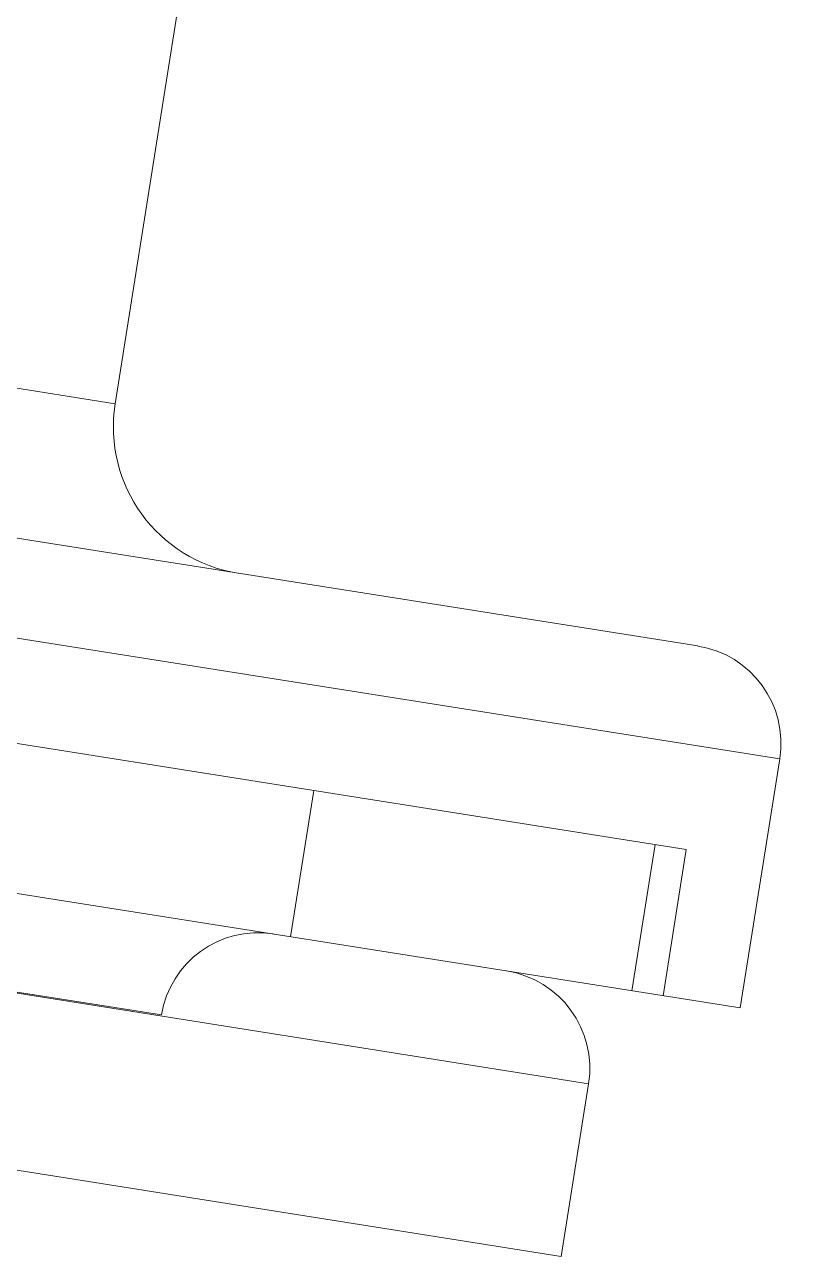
# Model space of a CAD drawing. Header units: millimetres. Extents: x 89051 to 218395, y -330386 to -125649.
# Drawn here: x 92899.71 to 92915.18, y -126597.22 to -126572.26 of the extents above; entities that cross this region are included whole.
import ezdxf

# ---------------------------------------------------------------- set-up
doc = ezdxf.new("R2010")
doc.units = ezdxf.units.MM
doc.header["$LTSCALE"] = 13
doc.linetypes.add('CENTER', pattern=[50.8, 31.75, -6.35, 6.35, -6.35])
doc.linetypes.add('HIDDEN', pattern=[9.525, 6.35, -3.175])
doc.layers.get('0').update_dxf_attribs({"color": 1, "linetype": 'CENTER'})
doc.layers.add('标注、文本', color=3, linetype='Continuous', lineweight=25)

# ---------------------------------------------------------------- blocks, each defined once
blk = doc.blocks.new('125506')
at = {"color": 7, "linetype": 'Continuous', "lineweight": 15}
for p, q in [((72054.565, -123523.168), (72053.575, -123516.918)), ((72073.331, -123522.221), (72046.696, -123526.439)), ((72075.389, -123526.694), (72046.121, -123531.329)), ((72046.121, -123531.329), (72045.588, -123527.965)), ((72048.539, -123534.686), (72048.17, -123532.355))]:
    blk.add_line(p, q, dxfattribs=at)
at = {"color": 8, "linetype": 'Continuous', "lineweight": 15}
for p, q in [((72064.836, -123521.541), (72054.565, -123523.168)), ((72074.856, -123523.329), (72045.588, -123527.965)), ((72073.757, -123528.302), (72048.17, -123532.355)), ((72074.127, -123530.633), (72048.539, -123534.686))]:
    blk.add_line(p, q, dxfattribs=at)
at = {"color": 7, "linetype": 'HIDDEN', "lineweight": 0}
for p, q in [((72054.565, -123523.168), (72064.836, -123521.541)), ((72045.588, -123527.965), (72074.856, -123523.329)), ((72074.033, -123524.884), (72046.851, -123529.189)), ((72052.195, -123530.367), (72051.882, -123528.392)), ((72047.586, -123531.097), (72047.273, -123529.122)), ((72047.164, -123531.164), (72046.851, -123529.189)), ((72053.938, -123531.424), (72067.983, -123529.199))]:
    blk.add_line(p, q, dxfattribs=at)
at = {"color": 7, "linetype": 'Continuous', "lineweight": 15}
for centre, radius, start, end in [((72052.589, -123523.481), 2, 279, 9), ((72046.905, -123527.756), 1.333, 99, 189), ((72049.487, -123532.146), 1.333, 99, 189)]:
    blk.add_arc(centre, radius, start, end, dxfattribs=at)
at = {"color": 7, "linetype": 'HIDDEN', "lineweight": 0}
blk.add_arc((72052.638, -123531.63), 1.316, 9, 99, dxfattribs=at)

msp = doc.modelspace()

# ---------------------------------------------------------------- block references
at = {"layer": '标注、文本', "xscale": -1.5, "yscale": 1.5, "zscale": 1.5}
msp.add_blockref('125506', (200983.387, 58704.808), dxfattribs=at)

doc.saveas('drawing.dxf')
